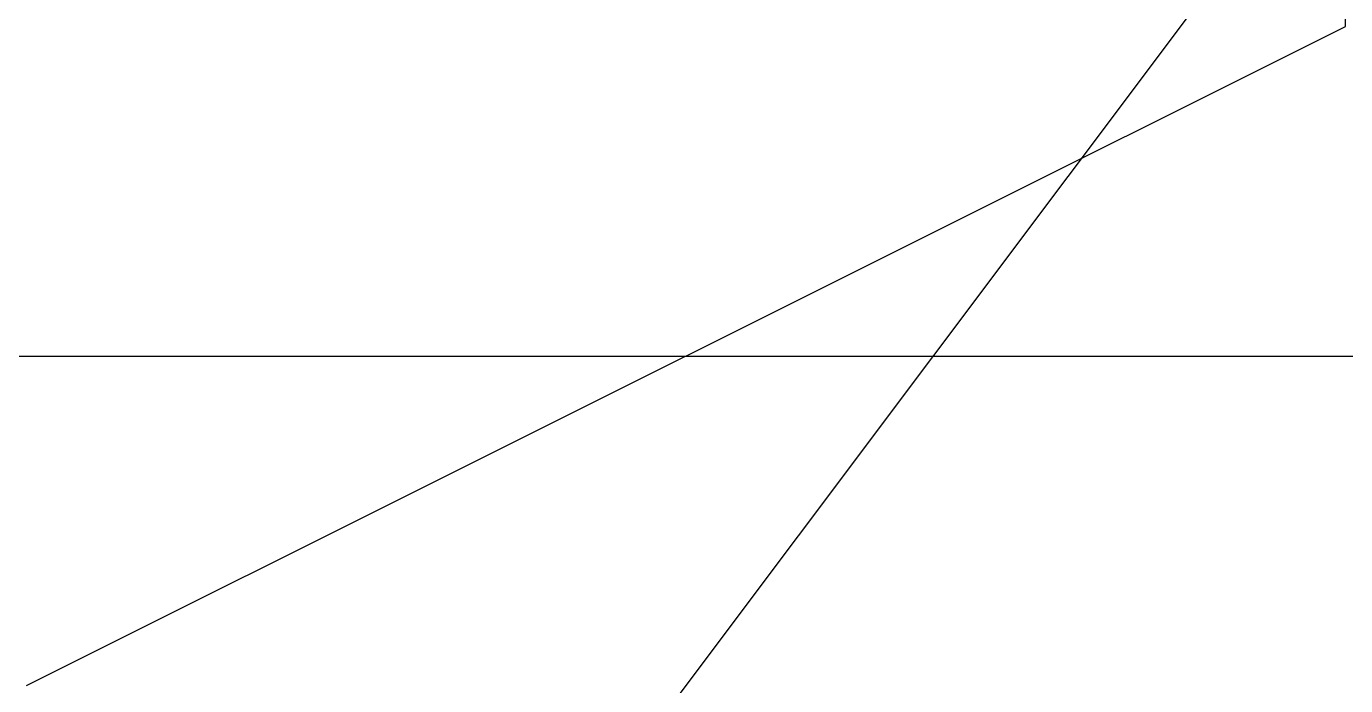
# Model space of a CAD drawing. Header units: metres. Extents: x 0 to 100, y 0 to 50.
import ezdxf

# ---------------------------------------------------------------- set-up
doc = ezdxf.new("R2010")
doc.units = ezdxf.units.M
doc.header["$MEASUREMENT"] = 0
doc.layers.add('CONSTRUCTION', color=8, linetype='Continuous')

msp = doc.modelspace()

# ---------------------------------------------------------------- linework, layer by layer
msp.add_line((0, 0), (100, 50))
msp.add_xline((50, 0), (0.6, 0.8))
msp.add_ray((100, 50), (0, 1))
at = {"layer": 'CONSTRUCTION'}
msp.add_xline((0, 25), (1, 0), dxfattribs=at)

doc.saveas('drawing.dxf')
